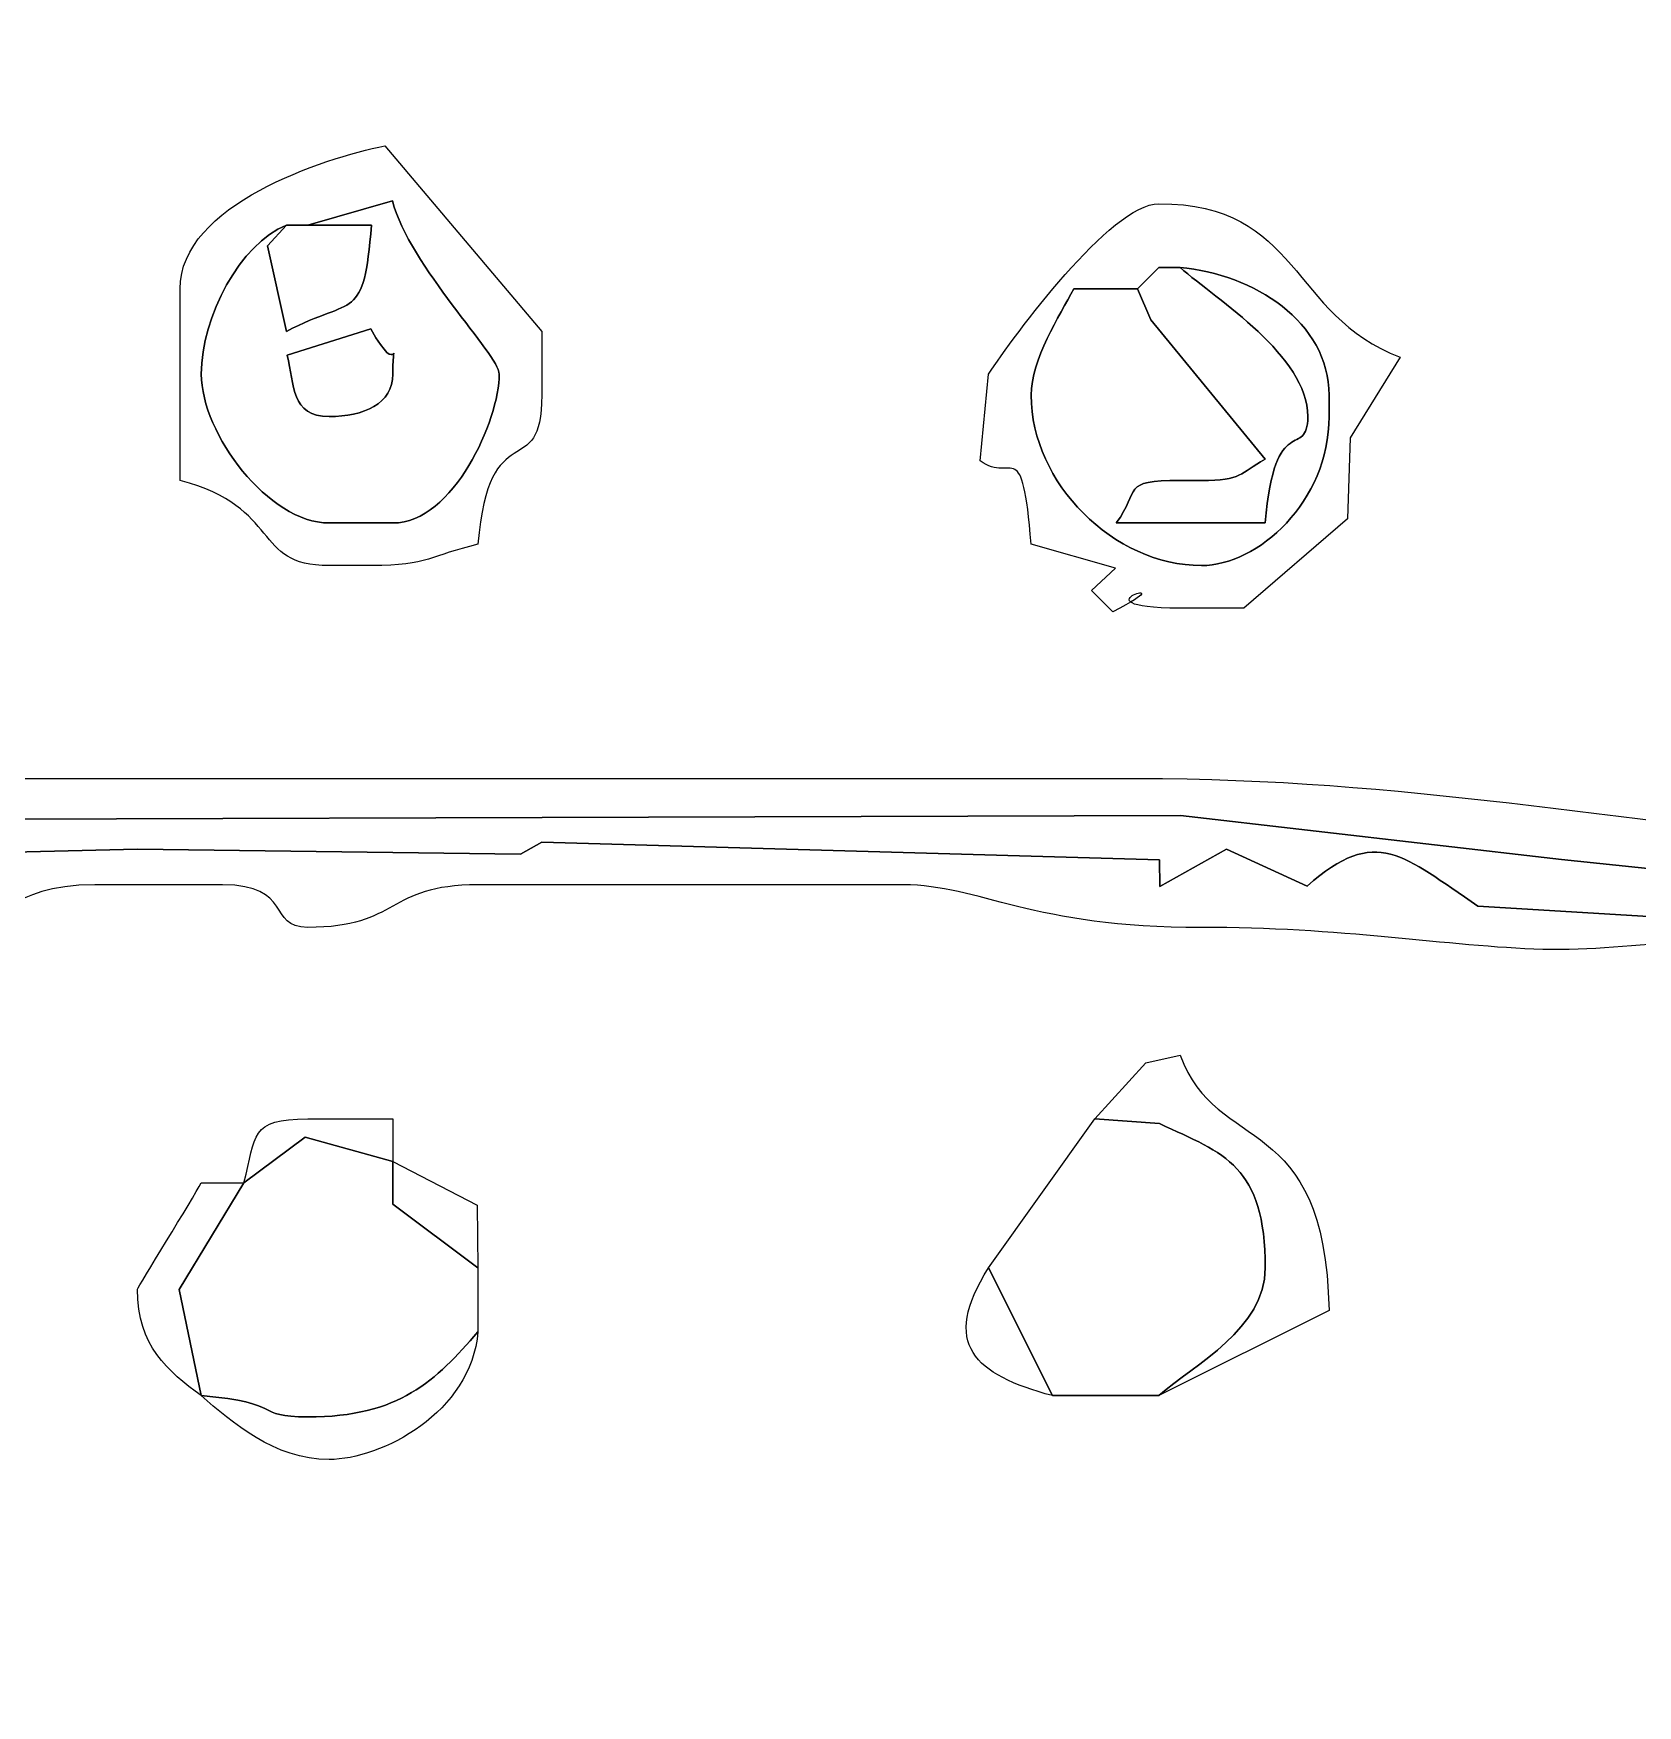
# Model space of a CAD drawing. Header units: centimetres. Extents: x -10 to 8.8, y -13.2 to 14.4.
# Drawn here: x -1.219 to -0.362, y 9.072 to 9.965 of the extents above; entities that cross this region are included whole.
import ezdxf

# ---------------------------------------------------------------- set-up
doc = ezdxf.new("R2010")
doc.units = ezdxf.units.CM
doc.header["$MEASUREMENT"] = 0
doc.layers.add('Camada 1', color=7, linetype='Continuous')

msp = doc.modelspace()

# ---------------------------------------------------------------- linework, layer by layer
at = {"layer": 'Camada 1', "color": 250}
for points, knots in [([(-0.01512, 9.41964), (0.07105, 9.41964), (0.09742, 9.41542), (0.13499, 9.36181), (0.13499, 9.36181), (0.13499, 9.36181), (0.03035, 9.12401), (0.03035, 9.12401), (0.03035, 9.12401), (0.03035, 9.12401), (0.00761, 9.0899), (0.00761, 9.0899), (0.00761, 9.0899), (0.00761, 9.0899), (0.00761, 9.05579), (0.00761, 9.05579), (0.00761, 9.05579), (0.00761, 9.02918), (-0.01125, 9.01031), (-0.03786, 9.01031), (-0.03786, 9.01031), (-0.03786, 9.01031), (-0.3328, 9.01477), (-0.3328, 9.01477), (-0.3328, 9.01477), (-0.3328, 9.01477), (-0.52666, 9.04442), (-0.52666, 9.04442), (-0.52666, 9.04442), (-0.52666, 9.04442), (-1.44744, 9.04442), (-1.44744, 9.04442), (-1.44744, 9.04442), (-1.44744, 9.04442), (-1.44742, 9.02126), (-1.44742, 9.02126), (-1.44742, 9.02126), (-1.44742, 9.02126), (-1.76573, 9.01031), (-1.76573, 9.01031), (-1.76573, 9.01031), (-1.73746, 8.97171), (-1.53564, 8.99894), (-1.3906, 8.99894), (-1.3906, 8.99894), (-1.37009, 9.01268), (-1.37062, 9.02168), (-1.34513, 9.02168), (-1.34513, 9.02168), (-1.34513, 9.02168), (-1.19735, 9.02168), (-1.19735, 9.02168), (-1.19735, 9.02168), (-1.1618, 9.02168), (-1.16515, 9.00127), (-1.14867, 8.9722), (-1.14867, 8.9722), (-1.14867, 8.9722), (-1.23146, 8.90798), (-1.23146, 8.90798), (-1.23146, 8.90798), (-1.28461, 8.90798), (-1.34089, 8.91255), (-1.3565, 8.87387), (-1.3565, 8.87387), (-1.3565, 8.87387), (-1.3906, 8.87387), (-1.3906, 8.87387), (-1.3906, 8.87387), (-1.45552, 8.87387), (-1.50223, 8.71573), (-1.56206, 8.67015), (-1.56206, 8.67015), (-1.59254, 8.64693), (-1.63655, 8.61984), (-1.67154, 8.59773), (-1.67154, 8.59773), (-1.71628, 8.56945), (-1.7275, 8.5274), (-1.75408, 8.48726), (-1.75408, 8.48726), (-1.75408, 8.48726), (-1.743, 8.39631), (-1.743, 8.39631), (-1.743, 8.39631), (-1.743, 8.45606), (-1.75555, 8.45207), (-1.70889, 8.46454), (-1.70889, 8.46454), (-1.70889, 8.46454), (-1.71303, 8.51469), (-1.71303, 8.51469), (-1.71303, 8.51469), (-1.71303, 8.51469), (-1.59522, 8.61235), (-1.59522, 8.61235), (-1.59522, 8.61235), (-1.59522, 8.61235), (-1.56112, 8.61235), (-1.56112, 8.61235), (-1.56112, 8.61235), (-1.56112, 8.61235), (-1.50428, 8.6692), (-1.50428, 8.6692), (-1.50428, 8.6692), (-1.50428, 8.6692), (-1.48154, 8.68057), (-1.48154, 8.68057), (-1.48154, 8.68057), (-1.4399, 8.74278), (-1.46309, 8.71771), (-1.43501, 8.78185), (-1.43501, 8.78185), (-1.41622, 8.82478), (-1.39476, 8.81165), (-1.36787, 8.8625), (-1.36787, 8.8625), (-1.3091, 8.8488), (-1.26323, 8.87902), (-1.20597, 8.89386), (-1.20597, 8.89386), (-1.14414, 8.90987), (-1.12843, 8.95759), (-1.0844, 8.98562), (-1.0844, 8.98562), (-1.0844, 8.98562), (-1.0041, 8.96483), (-1.0041, 8.96483), (-1.0041, 8.96483), (-0.9818, 9.01526), (-1.01547, 8.96363), (-1.01547, 8.99894), (-1.01547, 8.99894), (-1.01547, 9.05445), (-0.89796, 9.03306), (-0.84482, 9.03316), (-0.84482, 9.03316), (-0.75714, 9.03332), (-0.74605, 9.02617), (-0.69036, 9.02623), (-0.69036, 9.02623), (-0.60036, 9.02632), (-0.51697, 8.99894), (-0.36689, 8.99918), (-0.36689, 8.99918), (-0.36689, 8.99918), (-0.35145, 8.95785), (-0.35145, 8.95785), (-0.35145, 8.95785), (-0.35145, 8.95785), (-0.31068, 8.99274), (-0.31068, 8.99274), (-0.31068, 8.99274), (-0.31068, 8.99274), (-0.1629, 8.99894), (-0.1629, 8.99894), (-0.1629, 8.99894), (-0.14604, 8.97592), (-0.1368, 8.96483), (-0.09469, 8.96483), (-0.09469, 8.96483), (-0.09469, 8.96483), (-0.07196, 8.96483), (-0.07196, 8.96483), (-0.07196, 8.96483), (-0.04051, 8.96483), (-0.04462, 8.9736), (-0.03703, 9.00028), (-0.03703, 9.00028), (-0.03703, 9.00028), (0.04342, 8.95289), (0.04342, 8.95289), (0.04342, 8.95289), (0.04342, 8.95289), (0.03035, 8.93072), (0.03035, 8.93072), (0.03035, 8.93072), (0.03035, 8.93072), (0.03035, 8.91935), (0.03035, 8.91935), (0.03035, 8.91935), (0.03035, 8.91935), (0.06445, 8.91935), (0.06445, 8.91935), (0.06445, 8.91935), (0.05638, 8.84553), (-0.03401, 8.85319), (-0.03786, 8.68057), (-0.03786, 8.68057), (-0.03786, 8.68057), (-0.03786, 8.64646), (-0.03786, 8.64646), (-0.03786, 8.64646), (-0.03786, 8.64646), (-0.02649, 8.61235), (-0.02649, 8.61235), (-0.02649, 8.61235), (-0.02649, 8.61235), (0.00369, 8.61413), (0.00369, 8.61413), (0.00369, 8.61413), (0.00369, 8.61413), (0.04163, 8.6918), (0.04163, 8.6918), (0.04163, 8.6918), (0.04163, 8.6918), (-0.00375, 8.71468), (-0.00375, 8.71468), (-0.00375, 8.71468), (-0.00375, 8.71468), (-0.00375, 8.74879), (-0.00375, 8.74879), (-0.00375, 8.74879), (-0.00375, 8.80461), (0.04301, 8.77153), (0.09882, 8.77158), (0.09882, 8.77158), (0.09882, 8.77158), (0.09856, 8.72605), (0.09856, 8.72605), (0.09856, 8.72605), (0.09856, 8.72605), (0.09856, 8.71468), (0.09856, 8.71468), (0.09856, 8.71468), (0.09856, 8.71468), (0.10992, 8.6692), (0.10992, 8.6692), (0.10992, 8.6692), (0.10992, 8.6692), (0.16339, 8.66761), (0.16339, 8.66761), (0.16339, 8.66761), (0.16339, 8.66761), (0.20086, 8.60098), (0.20086, 8.60098), (0.20086, 8.60098), (0.20086, 8.60098), (0.20086, 8.6692), (0.20086, 8.6692), (0.20086, 8.6692), (0.20086, 8.6692), (0.17813, 8.6692), (0.17813, 8.6692), (0.17813, 8.6692), (0.17813, 8.6692), (0.17813, 8.71468), (0.17813, 8.71468), (0.17813, 8.71468), (0.17813, 8.71468), (0.16676, 8.77153), (0.16676, 8.77153), (0.16676, 8.77153), (0.16676, 8.77153), (0.13347, 8.78502), (0.13347, 8.78502), (0.13347, 8.78502), (0.13347, 8.78502), (0.11114, 8.85614), (0.11114, 8.85614), (0.11114, 8.85614), (0.11114, 8.85614), (0.09856, 8.85113), (0.09856, 8.85113), (0.09856, 8.85113), (0.09856, 8.85113), (0.09856, 8.88524), (0.09856, 8.88524), (0.09856, 8.88524), (0.09856, 8.91669), (0.08979, 8.91258), (0.06445, 8.91935), (0.06445, 8.91935), (0.06445, 8.91935), (0.06536, 8.98764), (0.06536, 8.98764), (0.06536, 8.98764), (0.06536, 8.98764), (0.06445, 9.02168), (0.06445, 9.02168), (0.06445, 9.02168), (0.06445, 9.04848), (0.11875, 9.12599), (0.13266, 9.14675), (0.13266, 9.14675), (0.13266, 9.14675), (0.16676, 9.14675), (0.16676, 9.14675), (0.16676, 9.14675), (0.16676, 9.14675), (0.16676, 9.19224), (0.16676, 9.19224), (0.16676, 9.19224), (0.14143, 9.199), (0.13266, 9.19489), (0.13266, 9.22635), (0.13266, 9.22635), (0.13266, 9.22635), (0.13266, 9.23772), (0.13266, 9.23772), (0.13266, 9.23772), (0.13266, 9.26917), (0.14143, 9.26506), (0.16676, 9.27183), (0.16676, 9.27183), (0.16676, 9.27183), (0.16676, 9.37416), (0.16676, 9.37416), (0.16676, 9.37416), (0.16676, 9.4015), (0.18518, 9.40759), (0.20086, 9.43101), (0.20086, 9.43101), (0.20086, 9.43101), (0.20086, 9.49923), (0.20086, 9.49923), (0.20086, 9.49923), (0.20086, 9.49923), (0.24633, 9.52197), (0.24633, 9.52197), (0.24633, 9.52197), (0.24633, 9.52197), (0.2918, 9.55609), (0.2918, 9.55609), (0.2918, 9.55609), (0.2918, 9.55609), (0.33851, 9.61174), (0.33851, 9.61174), (0.33851, 9.61174), (0.33851, 9.61174), (0.29433, 9.66095), (0.29433, 9.66095), (0.29433, 9.66095), (0.29433, 9.66095), (0.32646, 9.81995), (0.32646, 9.81995), (0.32646, 9.81995), (0.30584, 9.86455), (0.24303, 9.88743), (0.28044, 9.96542), (0.28044, 9.96542), (0.28044, 9.96542), (0.2236, 9.94268), (0.2236, 9.94268), (0.2236, 9.94268), (0.2236, 9.94268), (0.21223, 9.93131), (0.21223, 9.93131), (0.21223, 9.93131), (0.21223, 9.93131), (0.2577, 9.84034), (0.2577, 9.84034), (0.2577, 9.84034), (0.28303, 9.83358), (0.2918, 9.83769), (0.2918, 9.80623), (0.2918, 9.80623), (0.2918, 9.77598), (0.25822, 9.69989), (0.24633, 9.68116), (0.24633, 9.68116), (0.24633, 9.68116), (0.21467, 9.64461), (0.21467, 9.64461), (0.21467, 9.64461), (0.21467, 9.64461), (0.21223, 9.57883), (0.21223, 9.57883), (0.21223, 9.57883), (0.21223, 9.57883), (0.17569, 9.54715), (0.17569, 9.54715), (0.17569, 9.54715), (0.17569, 9.54715), (0.17813, 9.5106), (0.17813, 9.5106), (0.17813, 9.5106), (0.17813, 9.5106), (0.17813, 9.45375), (0.17813, 9.45375), (0.17813, 9.45375), (0.17813, 9.45375), (0.13208, 9.43233), (0.13208, 9.43233), (0.13208, 9.43233), (0.13208, 9.43233), (0.01927, 9.44448), (0.01927, 9.44448), (0.01927, 9.44448), (0.01927, 9.44448), (-0.11909, 9.4945), (-0.11909, 9.4945), (-0.11909, 9.4945), (-0.11909, 9.4945), (-0.40241, 9.52422), (-0.40241, 9.52422), (-0.40241, 9.52422), (-0.40241, 9.52422), (-0.60601, 9.54763), (-0.60601, 9.54763), (-0.60601, 9.54763), (-0.60601, 9.54763), (-1.51565, 9.54472), (-1.51565, 9.54472), (-1.51565, 9.54472), (-1.51565, 9.54472), (-1.51565, 9.52197), (-1.51565, 9.52197), (-1.51565, 9.52197), (-1.51565, 9.52197), (-1.48154, 9.52197), (-1.48154, 9.52197), (-1.48154, 9.52197), (-1.48154, 9.52197), (-1.16323, 9.52961), (-1.16323, 9.52961), (-1.16323, 9.52961), (-1.16323, 9.52961), (-0.9587, 9.52694), (-0.9587, 9.52694), (-0.9587, 9.52694), (-0.9587, 9.52694), (-0.94726, 9.53335), (-0.94726, 9.53335), (-0.94726, 9.53335), (-0.94726, 9.53335), (-0.61731, 9.52395), (-0.61731, 9.52395), (-0.61731, 9.52395), (-0.61731, 9.52395), (-0.61712, 9.50974), (-0.61712, 9.50974), (-0.61712, 9.50974), (-0.61712, 9.50974), (-0.58146, 9.5297), (-0.58146, 9.5297), (-0.58146, 9.5297), (-0.58146, 9.5297), (-0.53836, 9.50998), (-0.53836, 9.50998), (-0.53836, 9.50998), (-0.50115, 9.54267), (-0.4872, 9.5261), (-0.44709, 9.49923), (-0.44709, 9.49923), (-0.44709, 9.49923), (-0.19732, 9.48403), (-0.19732, 9.48403), (-0.19732, 9.48403), (-0.19732, 9.48403), (-0.17654, 9.46285), (-0.17654, 9.46285), (-0.17654, 9.46285), (-0.17654, 9.46285), (-0.03869, 9.44826), (-0.03869, 9.44826), (-0.03869, 9.44826), (-0.03869, 9.44826), (-0.01512, 9.41964), (-0.01512, 9.41964)], [0, 0, 0, 0, 0.008696, 0.008696, 0.008696, 0.008696, 0.017391, 0.017391, 0.017391, 0.017391, 0.026087, 0.026087, 0.026087, 0.026087, 0.034783, 0.034783, 0.034783, 0.034783, 0.043478, 0.043478, 0.043478, 0.043478, 0.052174, 0.052174, 0.052174, 0.052174, 0.06087, 0.06087, 0.06087, 0.06087, 0.069565, 0.069565, 0.069565, 0.069565, 0.078261, 0.078261, 0.078261, 0.078261, 0.086957, 0.086957, 0.086957, 0.086957, 0.095652, 0.095652, 0.095652, 0.095652, 0.104348, 0.104348, 0.104348, 0.104348, 0.113043, 0.113043, 0.113043, 0.113043, 0.121739, 0.121739, 0.121739, 0.121739, 0.130435, 0.130435, 0.130435, 0.130435, 0.13913, 0.13913, 0.13913, 0.13913, 0.147826, 0.147826, 0.147826, 0.147826, 0.156522, 0.156522, 0.156522, 0.156522, 0.165217, 0.165217, 0.165217, 0.165217, 0.173913, 0.173913, 0.173913, 0.173913, 0.182609, 0.182609, 0.182609, 0.182609, 0.191304, 0.191304, 0.191304, 0.191304, 0.2, 0.2, 0.2, 0.2, 0.208696, 0.208696, 0.208696, 0.208696, 0.217391, 0.217391, 0.217391, 0.217391, 0.226087, 0.226087, 0.226087, 0.226087, 0.234783, 0.234783, 0.234783, 0.234783, 0.243478, 0.243478, 0.243478, 0.243478, 0.252174, 0.252174, 0.252174, 0.252174, 0.26087, 0.26087, 0.26087, 0.26087, 0.269565, 0.269565, 0.269565, 0.269565, 0.278261, 0.278261, 0.278261, 0.278261, 0.286957, 0.286957, 0.286957, 0.286957, 0.295652, 0.295652, 0.295652, 0.295652, 0.304348, 0.304348, 0.304348, 0.304348, 0.313043, 0.313043, 0.313043, 0.313043, 0.321739, 0.321739, 0.321739, 0.321739, 0.330435, 0.330435, 0.330435, 0.330435, 0.33913, 0.33913, 0.33913, 0.33913, 0.347826, 0.347826, 0.347826, 0.347826, 0.356522, 0.356522, 0.356522, 0.356522, 0.365217, 0.365217, 0.365217, 0.365217, 0.373913, 0.373913, 0.373913, 0.373913, 0.382609, 0.382609, 0.382609, 0.382609, 0.391304, 0.391304, 0.391304, 0.391304, 0.4, 0.4, 0.4, 0.4, 0.408696, 0.408696, 0.408696, 0.408696, 0.417391, 0.417391, 0.417391, 0.417391, 0.426087, 0.426087, 0.426087, 0.426087, 0.434783, 0.434783, 0.434783, 0.434783, 0.443478, 0.443478, 0.443478, 0.443478, 0.452174, 0.452174, 0.452174, 0.452174, 0.46087, 0.46087, 0.46087, 0.46087, 0.469565, 0.469565, 0.469565, 0.469565, 0.478261, 0.478261, 0.478261, 0.478261, 0.486957, 0.486957, 0.486957, 0.486957, 0.495652, 0.495652, 0.495652, 0.495652, 0.504348, 0.504348, 0.504348, 0.504348, 0.513043, 0.513043, 0.513043, 0.513043, 0.521739, 0.521739, 0.521739, 0.521739, 0.530435, 0.530435, 0.530435, 0.530435, 0.53913, 0.53913, 0.53913, 0.53913, 0.547826, 0.547826, 0.547826, 0.547826, 0.556522, 0.556522, 0.556522, 0.556522, 0.565217, 0.565217, 0.565217, 0.565217, 0.573913, 0.573913, 0.573913, 0.573913, 0.582609, 0.582609, 0.582609, 0.582609, 0.591304, 0.591304, 0.591304, 0.591304, 0.6, 0.6, 0.6, 0.6, 0.608696, 0.608696, 0.608696, 0.608696, 0.617391, 0.617391, 0.617391, 0.617391, 0.626087, 0.626087, 0.626087, 0.626087, 0.634783, 0.634783, 0.634783, 0.634783, 0.643478, 0.643478, 0.643478, 0.643478, 0.652174, 0.652174, 0.652174, 0.652174, 0.66087, 0.66087, 0.66087, 0.66087, 0.669565, 0.669565, 0.669565, 0.669565, 0.678261, 0.678261, 0.678261, 0.678261, 0.686957, 0.686957, 0.686957, 0.686957, 0.695652, 0.695652, 0.695652, 0.695652, 0.704348, 0.704348, 0.704348, 0.704348, 0.713043, 0.713043, 0.713043, 0.713043, 0.721739, 0.721739, 0.721739, 0.721739, 0.730435, 0.730435, 0.730435, 0.730435, 0.73913, 0.73913, 0.73913, 0.73913, 0.747826, 0.747826, 0.747826, 0.747826, 0.756522, 0.756522, 0.756522, 0.756522, 0.765217, 0.765217, 0.765217, 0.765217, 0.773913, 0.773913, 0.773913, 0.773913, 0.782609, 0.782609, 0.782609, 0.782609, 0.791304, 0.791304, 0.791304, 0.791304, 0.8, 0.8, 0.8, 0.8, 0.808696, 0.808696, 0.808696, 0.808696, 0.817391, 0.817391, 0.817391, 0.817391, 0.826087, 0.826087, 0.826087, 0.826087, 0.834783, 0.834783, 0.834783, 0.834783, 0.843478, 0.843478, 0.843478, 0.843478, 0.852174, 0.852174, 0.852174, 0.852174, 0.86087, 0.86087, 0.86087, 0.86087, 0.869565, 0.869565, 0.869565, 0.869565, 0.878261, 0.878261, 0.878261, 0.878261, 0.886957, 0.886957, 0.886957, 0.886957, 0.895652, 0.895652, 0.895652, 0.895652, 0.904348, 0.904348, 0.904348, 0.904348, 0.913043, 0.913043, 0.913043, 0.913043, 0.921739, 0.921739, 0.921739, 0.921739, 0.930435, 0.930435, 0.930435, 0.930435, 0.93913, 0.93913, 0.93913, 0.93913, 0.947826, 0.947826, 0.947826, 0.947826, 0.956522, 0.956522, 0.956522, 0.956522, 0.965217, 0.965217, 0.965217, 0.965217, 0.973913, 0.973913, 0.973913, 0.973913, 0.982609, 0.982609, 0.982609, 0.982609, 0.991304, 0.991304, 0.991304, 0.991304, 1, 1, 1, 1]), ([(-1.07231, 9.86308), (-1.07231, 9.86308), (-1.08368, 9.86308), (-1.08368, 9.86308), (-1.08368, 9.86308), (-1.08368, 9.86308), (-1.09378, 9.85196), (-1.09378, 9.85196), (-1.09378, 9.85196), (-1.09378, 9.85196), (-1.08368, 9.80623), (-1.08368, 9.80623), (-1.08368, 9.80623), (-1.04729, 9.82549), (-1.04259, 9.81033), (-1.03821, 9.86308), (-1.03821, 9.86308), (-1.03821, 9.86308), (-1.07231, 9.86308), (-1.07231, 9.86308)], [0, 0, 0, 0, 0.2, 0.2, 0.2, 0.2, 0.4, 0.4, 0.4, 0.4, 0.6, 0.6, 0.6, 0.6, 0.8, 0.8, 0.8, 0.8, 1, 1, 1, 1]), ([(-0.62897, 9.82897), (-0.62897, 9.82897), (-0.62186, 9.81244), (-0.62186, 9.81244), (-0.62186, 9.81244), (-0.62186, 9.81244), (-0.56077, 9.73801), (-0.56077, 9.73801), (-0.56077, 9.73801), (-0.57463, 9.73022), (-0.57292, 9.72664), (-0.59487, 9.72664), (-0.59487, 9.72664), (-0.59487, 9.72664), (-0.60624, 9.72664), (-0.60624, 9.72664), (-0.60624, 9.72664), (-0.63825, 9.72664), (-0.62728, 9.72172), (-0.64034, 9.7039), (-0.64034, 9.7039), (-0.64034, 9.7039), (-0.56077, 9.7039), (-0.56077, 9.7039), (-0.56077, 9.7039), (-0.55567, 9.76511), (-0.53803, 9.73721), (-0.53803, 9.76075), (-0.53803, 9.76075), (-0.53803, 9.7932), (-0.58613, 9.82286), (-0.60624, 9.84034), (-0.60624, 9.84034), (-0.60624, 9.84034), (-0.6176, 9.84034), (-0.6176, 9.84034), (-0.6176, 9.84034), (-0.6176, 9.84034), (-0.62897, 9.82897), (-0.62897, 9.82897)], [0, 0, 0, 0, 0.1, 0.1, 0.1, 0.1, 0.2, 0.2, 0.2, 0.2, 0.3, 0.3, 0.3, 0.3, 0.4, 0.4, 0.4, 0.4, 0.5, 0.5, 0.5, 0.5, 0.6, 0.6, 0.6, 0.6, 0.7, 0.7, 0.7, 0.7, 0.8, 0.8, 0.8, 0.8, 0.9, 0.9, 0.9, 0.9, 1, 1, 1, 1])]:
    msp.add_open_spline(points, degree=3, knots=knots, dxfattribs=at)
at = {"layer": 'Camada 1', "color": 254}
for points, knots in [([(-0.98137, 9.69253), (-0.97546, 9.76351), (-0.94726, 9.72411), (-0.94726, 9.77212), (-0.94726, 9.77212), (-0.94726, 9.77212), (-0.94726, 9.80623), (-0.94726, 9.80623), (-0.94726, 9.80623), (-0.94726, 9.80623), (-1.0312, 9.90544), (-1.0312, 9.90544), (-1.0312, 9.90544), (-1.06393, 9.89866), (-1.14051, 9.874), (-1.14051, 9.82897), (-1.14051, 9.82897), (-1.14051, 9.82897), (-1.14051, 9.72664), (-1.14051, 9.72664), (-1.14051, 9.72664), (-1.08548, 9.71194), (-1.10251, 9.68116), (-1.06094, 9.68116), (-1.06094, 9.68116), (-1.06094, 9.68116), (-1.03821, 9.68116), (-1.03821, 9.68116), (-1.03821, 9.68116), (-1.0075, 9.68116), (-1.00686, 9.68659), (-0.98137, 9.69253)], [0, 0, 0, 0, 0.125, 0.125, 0.125, 0.125, 0.25, 0.25, 0.25, 0.25, 0.375, 0.375, 0.375, 0.375, 0.5, 0.5, 0.5, 0.5, 0.625, 0.625, 0.625, 0.625, 0.75, 0.75, 0.75, 0.75, 0.875, 0.875, 0.875, 0.875, 1, 1, 1, 1]), ([(-1.08368, 9.86308), (-1.08368, 9.86308), (-1.07231, 9.86308), (-1.07231, 9.86308), (-1.07231, 9.86308), (-1.07231, 9.86308), (-1.02704, 9.87601), (-1.02704, 9.87601), (-1.02704, 9.87601), (-1.01792, 9.84104), (-0.97, 9.79375), (-0.97, 9.78349), (-0.97, 9.78349), (-0.97, 9.75904), (-0.99433, 9.7039), (-1.02684, 9.7039), (-1.02684, 9.7039), (-1.02684, 9.7039), (-1.06094, 9.7039), (-1.06094, 9.7039), (-1.06094, 9.7039), (-1.09306, 9.7039), (-1.12915, 9.75132), (-1.12915, 9.78349), (-1.12915, 9.78349), (-1.12915, 9.81427), (-1.10831, 9.85314), (-1.08368, 9.86308)], [0, 0, 0, 0, 0.142857, 0.142857, 0.142857, 0.142857, 0.285714, 0.285714, 0.285714, 0.285714, 0.428571, 0.428571, 0.428571, 0.428571, 0.571429, 0.571429, 0.571429, 0.571429, 0.714286, 0.714286, 0.714286, 0.714286, 0.857143, 0.857143, 0.857143, 0.857143, 1, 1, 1, 1]), ([(-0.64223, 9.65652), (-0.59846, 9.67815), (-0.66817, 9.65842), (-0.60624, 9.65842), (-0.60624, 9.65842), (-0.60624, 9.65842), (-0.57213, 9.65842), (-0.57213, 9.65842), (-0.57213, 9.65842), (-0.57213, 9.65842), (-0.51678, 9.70619), (-0.51678, 9.70619), (-0.51678, 9.70619), (-0.51678, 9.70619), (-0.5153, 9.74938), (-0.5153, 9.74938), (-0.5153, 9.74938), (-0.5153, 9.74938), (-0.48863, 9.7924), (-0.48863, 9.7924), (-0.48863, 9.7924), (-0.54794, 9.81491), (-0.54192, 9.87445), (-0.6176, 9.87445), (-0.6176, 9.87445), (-0.64337, 9.87445), (-0.69496, 9.80379), (-0.70854, 9.78349), (-0.70854, 9.78349), (-0.70854, 9.78349), (-0.71304, 9.73711), (-0.71304, 9.73711), (-0.71304, 9.73711), (-0.6951, 9.72433), (-0.69079, 9.75235), (-0.68581, 9.69253), (-0.68581, 9.69253), (-0.68581, 9.69253), (-0.64078, 9.67977), (-0.64078, 9.67977), (-0.64078, 9.67977), (-0.64078, 9.67977), (-0.6536, 9.66789), (-0.6536, 9.66789), (-0.6536, 9.66789), (-0.6536, 9.66789), (-0.64223, 9.65652), (-0.64223, 9.65652)], [0, 0, 0, 0, 0.083333, 0.083333, 0.083333, 0.083333, 0.166667, 0.166667, 0.166667, 0.166667, 0.25, 0.25, 0.25, 0.25, 0.333333, 0.333333, 0.333333, 0.333333, 0.416667, 0.416667, 0.416667, 0.416667, 0.5, 0.5, 0.5, 0.5, 0.583333, 0.583333, 0.583333, 0.583333, 0.666667, 0.666667, 0.666667, 0.666667, 0.75, 0.75, 0.75, 0.75, 0.833333, 0.833333, 0.833333, 0.833333, 0.916667, 0.916667, 0.916667, 0.916667, 1, 1, 1, 1]), ([(-0.62897, 9.82897), (-0.62897, 9.82897), (-0.6176, 9.84034), (-0.6176, 9.84034), (-0.6176, 9.84034), (-0.6176, 9.84034), (-0.60624, 9.84034), (-0.60624, 9.84034), (-0.60624, 9.84034), (-0.56697, 9.83708), (-0.52666, 9.8113), (-0.52666, 9.77212), (-0.52666, 9.77212), (-0.52666, 9.77212), (-0.52666, 9.76075), (-0.52666, 9.76075), (-0.52666, 9.76075), (-0.52666, 9.71519), (-0.56465, 9.68116), (-0.59487, 9.68116), (-0.59487, 9.68116), (-0.64169, 9.68116), (-0.68581, 9.72529), (-0.68581, 9.77212), (-0.68581, 9.77212), (-0.68581, 9.79138), (-0.67067, 9.81461), (-0.66307, 9.82897), (-0.66307, 9.82897), (-0.66307, 9.82897), (-0.62897, 9.82897), (-0.62897, 9.82897)], [0, 0, 0, 0, 0.125, 0.125, 0.125, 0.125, 0.25, 0.25, 0.25, 0.25, 0.375, 0.375, 0.375, 0.375, 0.5, 0.5, 0.5, 0.5, 0.625, 0.625, 0.625, 0.625, 0.75, 0.75, 0.75, 0.75, 0.875, 0.875, 0.875, 0.875, 1, 1, 1, 1]), ([(-1.08323, 9.79347), (-1.07959, 9.7778), (-1.08118, 9.76075), (-1.06094, 9.76075), (-1.06094, 9.76075), (-1.04234, 9.76075), (-1.02684, 9.76756), (-1.02684, 9.78349), (-1.02684, 9.78349), (-1.02684, 9.80913), (-1.02247, 9.77822), (-1.03865, 9.80762), (-1.03865, 9.80762), (-1.03865, 9.80762), (-1.08323, 9.79347), (-1.08323, 9.79347)], [0, 0, 0, 0, 0.25, 0.25, 0.25, 0.25, 0.5, 0.5, 0.5, 0.5, 0.75, 0.75, 0.75, 0.75, 1, 1, 1, 1]), ([(-0.65171, 9.38553), (-0.65171, 9.38553), (-0.61719, 9.38307), (-0.61719, 9.38307), (-0.61719, 9.38307), (-0.58234, 9.36687), (-0.56077, 9.36071), (-0.56077, 9.30594), (-0.56077, 9.30594), (-0.56077, 9.27347), (-0.59793, 9.25482), (-0.6176, 9.23772), (-0.6176, 9.23772), (-0.6176, 9.23772), (-0.67444, 9.23772), (-0.67444, 9.23772), (-0.67444, 9.23772), (-0.67444, 9.23772), (-0.70854, 9.30594), (-0.70854, 9.30594), (-0.70854, 9.30594), (-0.73436, 9.26524), (-0.71614, 9.24885), (-0.67444, 9.23772), (-0.67444, 9.23772), (-0.67444, 9.23772), (-0.6176, 9.23772), (-0.6176, 9.23772), (-0.6176, 9.23772), (-0.6176, 9.23772), (-0.52666, 9.2832), (-0.52666, 9.2832), (-0.52666, 9.2832), (-0.52908, 9.3916), (-0.58667, 9.36559), (-0.60624, 9.41964), (-0.60624, 9.41964), (-0.60624, 9.41964), (-0.62458, 9.41554), (-0.62458, 9.41554), (-0.62458, 9.41554), (-0.62458, 9.41554), (-0.65171, 9.38553), (-0.65171, 9.38553)], [0, 0, 0, 0, 0.090909, 0.090909, 0.090909, 0.090909, 0.181818, 0.181818, 0.181818, 0.181818, 0.272727, 0.272727, 0.272727, 0.272727, 0.363636, 0.363636, 0.363636, 0.363636, 0.454545, 0.454545, 0.454545, 0.454545, 0.545455, 0.545455, 0.545455, 0.545455, 0.636364, 0.636364, 0.636364, 0.636364, 0.727273, 0.727273, 0.727273, 0.727273, 0.818182, 0.818182, 0.818182, 0.818182, 0.909091, 0.909091, 0.909091, 0.909091, 1, 1, 1, 1]), ([(-1.10641, 9.35142), (-1.10641, 9.35142), (-1.12915, 9.35142), (-1.12915, 9.35142), (-1.12915, 9.35142), (-1.1334, 9.34339), (-1.16325, 9.29559), (-1.16325, 9.29457), (-1.16325, 9.29457), (-1.16325, 9.26409), (-1.14706, 9.25085), (-1.12915, 9.23772), (-1.12915, 9.23772), (-1.11284, 9.22354), (-1.09026, 9.20361), (-1.06094, 9.20361), (-1.06094, 9.20361), (-1.03279, 9.20361), (-0.98496, 9.2287), (-0.98137, 9.27183), (-0.98137, 9.27183), (-1.00398, 9.24581), (-1.02301, 9.22635), (-1.07231, 9.22635), (-1.07231, 9.22635), (-1.10177, 9.22635), (-1.08399, 9.23396), (-1.12915, 9.23772), (-1.12915, 9.23772), (-1.12915, 9.23772), (-1.14092, 9.29447), (-1.14092, 9.29447), (-1.14092, 9.29447), (-1.14092, 9.29447), (-1.10641, 9.35142), (-1.10641, 9.35142), (-1.10641, 9.35142), (-1.10641, 9.35142), (-1.07368, 9.37581), (-1.07368, 9.37581), (-1.07368, 9.37581), (-1.07368, 9.37581), (-1.02684, 9.36279), (-1.02684, 9.36279), (-1.02684, 9.36279), (-1.02684, 9.36279), (-1.02684, 9.34005), (-1.02684, 9.34005), (-1.02684, 9.34005), (-1.02684, 9.34005), (-0.98137, 9.30594), (-0.98137, 9.30594), (-0.98137, 9.30594), (-0.98137, 9.30594), (-0.9817, 9.33943), (-0.9817, 9.33943), (-0.9817, 9.33943), (-0.9817, 9.33943), (-1.02684, 9.36279), (-1.02684, 9.36279), (-1.02684, 9.36279), (-1.02684, 9.36279), (-1.02684, 9.38553), (-1.02684, 9.38553), (-1.02684, 9.38553), (-1.02684, 9.38553), (-1.07231, 9.38553), (-1.07231, 9.38553), (-1.07231, 9.38553), (-1.10376, 9.38553), (-1.09965, 9.37676), (-1.10641, 9.35142)], [0, 0, 0, 0, 0.055556, 0.055556, 0.055556, 0.055556, 0.111111, 0.111111, 0.111111, 0.111111, 0.166667, 0.166667, 0.166667, 0.166667, 0.222222, 0.222222, 0.222222, 0.222222, 0.277778, 0.277778, 0.277778, 0.277778, 0.333333, 0.333333, 0.333333, 0.333333, 0.388889, 0.388889, 0.388889, 0.388889, 0.444444, 0.444444, 0.444444, 0.444444, 0.5, 0.5, 0.5, 0.5, 0.555556, 0.555556, 0.555556, 0.555556, 0.611111, 0.611111, 0.611111, 0.611111, 0.666667, 0.666667, 0.666667, 0.666667, 0.722222, 0.722222, 0.722222, 0.722222, 0.777778, 0.777778, 0.777778, 0.777778, 0.833333, 0.833333, 0.833333, 0.833333, 0.888889, 0.888889, 0.888889, 0.888889, 0.944444, 0.944444, 0.944444, 0.944444, 1, 1, 1, 1])]:
    msp.add_open_spline(points, degree=3, knots=knots, dxfattribs=at)
at = {"layer": 'Camada 1', "color": 251}
for points, knots in [([(-1.08368, 9.86308), (-1.10831, 9.85314), (-1.12915, 9.81427), (-1.12915, 9.78349), (-1.12915, 9.78349), (-1.12915, 9.75132), (-1.09306, 9.7039), (-1.06094, 9.7039), (-1.06094, 9.7039), (-1.06094, 9.7039), (-1.02684, 9.7039), (-1.02684, 9.7039), (-1.02684, 9.7039), (-0.99433, 9.7039), (-0.97, 9.75904), (-0.97, 9.78349), (-0.97, 9.78349), (-0.97, 9.79375), (-1.01792, 9.84104), (-1.02704, 9.87601), (-1.02704, 9.87601), (-1.02704, 9.87601), (-1.07231, 9.86308), (-1.07231, 9.86308), (-1.07231, 9.86308), (-1.07231, 9.86308), (-1.03821, 9.86308), (-1.03821, 9.86308), (-1.03821, 9.86308), (-1.04259, 9.81033), (-1.04729, 9.82549), (-1.08368, 9.80623), (-1.08368, 9.80623), (-1.08368, 9.80623), (-1.09378, 9.85196), (-1.09378, 9.85196), (-1.09378, 9.85196), (-1.09378, 9.85196), (-1.08368, 9.86308), (-1.08368, 9.86308)], [0, 0, 0, 0, 0.1, 0.1, 0.1, 0.1, 0.2, 0.2, 0.2, 0.2, 0.3, 0.3, 0.3, 0.3, 0.4, 0.4, 0.4, 0.4, 0.5, 0.5, 0.5, 0.5, 0.6, 0.6, 0.6, 0.6, 0.7, 0.7, 0.7, 0.7, 0.8, 0.8, 0.8, 0.8, 0.9, 0.9, 0.9, 0.9, 1, 1, 1, 1]), ([(-0.62897, 9.82897), (-0.62897, 9.82897), (-0.6176, 9.84034), (-0.6176, 9.84034), (-0.6176, 9.84034), (-0.6176, 9.84034), (-0.62897, 9.82897), (-0.62897, 9.82897), (-0.62897, 9.82897), (-0.62897, 9.82897), (-0.66307, 9.82897), (-0.66307, 9.82897), (-0.66307, 9.82897), (-0.67067, 9.81461), (-0.68581, 9.79138), (-0.68581, 9.77212), (-0.68581, 9.77212), (-0.68581, 9.72529), (-0.64169, 9.68116), (-0.59487, 9.68116), (-0.59487, 9.68116), (-0.56465, 9.68116), (-0.52666, 9.71519), (-0.52666, 9.76075), (-0.52666, 9.76075), (-0.52666, 9.76075), (-0.52666, 9.77212), (-0.52666, 9.77212), (-0.52666, 9.77212), (-0.52666, 9.8113), (-0.56697, 9.83708), (-0.60624, 9.84034), (-0.60624, 9.84034), (-0.58613, 9.82286), (-0.53803, 9.7932), (-0.53803, 9.76075), (-0.53803, 9.76075), (-0.53803, 9.73721), (-0.55567, 9.76511), (-0.56077, 9.7039), (-0.56077, 9.7039), (-0.56077, 9.7039), (-0.64034, 9.7039), (-0.64034, 9.7039), (-0.64034, 9.7039), (-0.62728, 9.72172), (-0.63825, 9.72664), (-0.60624, 9.72664), (-0.60624, 9.72664), (-0.60624, 9.72664), (-0.59487, 9.72664), (-0.59487, 9.72664), (-0.59487, 9.72664), (-0.57292, 9.72664), (-0.57463, 9.73022), (-0.56077, 9.73801), (-0.56077, 9.73801), (-0.56077, 9.73801), (-0.62186, 9.81244), (-0.62186, 9.81244), (-0.62186, 9.81244), (-0.62186, 9.81244), (-0.62897, 9.82897), (-0.62897, 9.82897)], [0, 0, 0, 0, 0.0625, 0.0625, 0.0625, 0.0625, 0.125, 0.125, 0.125, 0.125, 0.1875, 0.1875, 0.1875, 0.1875, 0.25, 0.25, 0.25, 0.25, 0.3125, 0.3125, 0.3125, 0.3125, 0.375, 0.375, 0.375, 0.375, 0.4375, 0.4375, 0.4375, 0.4375, 0.5, 0.5, 0.5, 0.5, 0.5625, 0.5625, 0.5625, 0.5625, 0.625, 0.625, 0.625, 0.625, 0.6875, 0.6875, 0.6875, 0.6875, 0.75, 0.75, 0.75, 0.75, 0.8125, 0.8125, 0.8125, 0.8125, 0.875, 0.875, 0.875, 0.875, 0.9375, 0.9375, 0.9375, 0.9375, 1, 1, 1, 1]), ([(-1.06094, 9.76075), (-1.08118, 9.76075), (-1.07959, 9.7778), (-1.08323, 9.79347), (-1.08323, 9.79347), (-1.08323, 9.79347), (-1.03865, 9.80762), (-1.03865, 9.80762), (-1.03865, 9.80762), (-1.02247, 9.77822), (-1.02684, 9.80913), (-1.02684, 9.78349), (-1.02684, 9.78349), (-1.02684, 9.76756), (-1.04234, 9.76075), (-1.06094, 9.76075)], [0, 0, 0, 0, 0.25, 0.25, 0.25, 0.25, 0.5, 0.5, 0.5, 0.5, 0.75, 0.75, 0.75, 0.75, 1, 1, 1, 1]), ([(-2.1295, 9.48786), (-2.1295, 9.48786), (-2.01582, 9.47649), (-2.01582, 9.47649), (-2.01582, 9.47649), (-1.96562, 9.50306), (-1.87672, 9.5106), (-1.83394, 9.5106), (-1.83394, 9.5106), (-1.83394, 9.5106), (-1.82264, 9.5148), (-1.82264, 9.5148), (-1.82264, 9.5148), (-1.82264, 9.5148), (-1.65206, 9.5106), (-1.65206, 9.5106), (-1.65206, 9.5106), (-1.65206, 9.5106), (-1.65264, 9.54167), (-1.65264, 9.54167), (-1.65264, 9.54167), (-1.65264, 9.54167), (-1.59522, 9.53335), (-1.59522, 9.53335), (-1.59522, 9.53335), (-1.59522, 9.53335), (-1.59522, 9.49923), (-1.59522, 9.49923), (-1.59522, 9.49923), (-1.59522, 9.49923), (-1.79984, 9.49923), (-1.79984, 9.49923), (-1.79984, 9.49923), (-1.85633, 9.49923), (-1.92911, 9.48666), (-1.93625, 9.46512), (-1.93625, 9.46512), (-2.06576, 9.46512), (-2.12812, 9.44603), (-2.1977, 9.38553), (-2.1977, 9.38553), (-2.17852, 9.37436), (-2.08667, 9.42), (-2.04241, 9.43487), (-2.04241, 9.43487), (-1.96782, 9.45991), (-1.92954, 9.42768), (-1.85654, 9.47299), (-1.85654, 9.47299), (-1.85654, 9.47299), (-1.43607, 9.48786), (-1.43607, 9.48786), (-1.43607, 9.48786), (-1.41556, 9.50161), (-1.41609, 9.5106), (-1.3906, 9.5106), (-1.3906, 9.5106), (-1.3906, 9.5106), (-1.34513, 9.5106), (-1.34513, 9.5106), (-1.34513, 9.5106), (-1.29597, 9.5106), (-1.29932, 9.48786), (-1.26556, 9.48786), (-1.26556, 9.48786), (-1.2318, 9.48786), (-1.23515, 9.5106), (-1.18598, 9.5106), (-1.18598, 9.5106), (-1.18598, 9.5106), (-1.11778, 9.5106), (-1.11778, 9.5106), (-1.11778, 9.5106), (-1.08006, 9.5106), (-1.09405, 9.48786), (-1.07231, 9.48786), (-1.07231, 9.48786), (-1.02265, 9.48786), (-1.03103, 9.5106), (-0.98137, 9.5106), (-0.98137, 9.5106), (-0.98137, 9.5106), (-0.75402, 9.5106), (-0.75402, 9.5106), (-0.75402, 9.5106), (-0.71356, 9.5106), (-0.68513, 9.48748), (-0.59488, 9.48785), (-0.59488, 9.48785), (-0.52177, 9.48815), (-0.46273, 9.47762), (-0.41252, 9.47609), (-0.41252, 9.47609), (-0.36187, 9.47455), (-0.3134, 9.49003), (-0.25007, 9.46889), (-0.25007, 9.46889), (-0.18545, 9.44731), (-0.16661, 9.44238), (-0.08272, 9.44325), (-0.08272, 9.44325), (-0.08272, 9.44325), (-0.03726, 9.4073), (-0.03726, 9.4073), (-0.03726, 9.4073), (-0.03726, 9.4073), (-0.01512, 9.41964), (-0.01512, 9.41964), (-0.01512, 9.41964), (-0.01512, 9.41964), (-0.03869, 9.44826), (-0.03869, 9.44826), (-0.03869, 9.44826), (-0.03869, 9.44826), (-0.17654, 9.46285), (-0.17654, 9.46285), (-0.17654, 9.46285), (-0.17654, 9.46285), (-0.19732, 9.48403), (-0.19732, 9.48403), (-0.19732, 9.48403), (-0.19732, 9.48403), (-0.44709, 9.49923), (-0.44709, 9.49923), (-0.44709, 9.49923), (-0.4872, 9.5261), (-0.50115, 9.54267), (-0.53836, 9.50998), (-0.53836, 9.50998), (-0.53836, 9.50998), (-0.58146, 9.5297), (-0.58146, 9.5297), (-0.58146, 9.5297), (-0.58146, 9.5297), (-0.61712, 9.50974), (-0.61712, 9.50974), (-0.61712, 9.50974), (-0.61712, 9.50974), (-0.61731, 9.52395), (-0.61731, 9.52395), (-0.61731, 9.52395), (-0.61731, 9.52395), (-0.94726, 9.53335), (-0.94726, 9.53335), (-0.94726, 9.53335), (-0.94726, 9.53335), (-0.9587, 9.52694), (-0.9587, 9.52694), (-0.9587, 9.52694), (-0.9587, 9.52694), (-1.16323, 9.52961), (-1.16323, 9.52961), (-1.16323, 9.52961), (-1.16323, 9.52961), (-1.48154, 9.52197), (-1.48154, 9.52197), (-1.48154, 9.52197), (-1.48154, 9.52197), (-1.51565, 9.52197), (-1.51565, 9.52197), (-1.51565, 9.52197), (-1.51565, 9.52197), (-1.51565, 9.54472), (-1.51565, 9.54472), (-1.51565, 9.54472), (-1.51565, 9.54472), (-0.60601, 9.54763), (-0.60601, 9.54763), (-0.60601, 9.54763), (-0.60601, 9.54763), (-0.40241, 9.52422), (-0.40241, 9.52422), (-0.40241, 9.52422), (-0.40241, 9.52422), (-0.11909, 9.4945), (-0.11909, 9.4945), (-0.11909, 9.4945), (-0.11909, 9.4945), (0.01927, 9.44448), (0.01927, 9.44448), (0.01927, 9.44448), (0.01927, 9.44448), (0.13208, 9.43233), (0.13208, 9.43233), (0.13208, 9.43233), (0.13208, 9.43233), (0.17813, 9.45375), (0.17813, 9.45375), (0.17813, 9.45375), (0.17813, 9.45375), (0.17813, 9.5106), (0.17813, 9.5106), (0.17813, 9.5106), (0.15388, 9.4827), (0.15862, 9.45375), (0.12129, 9.45375), (0.12129, 9.45375), (0.12129, 9.45375), (0.10992, 9.45375), (0.10992, 9.45375), (0.10992, 9.45375), (0.03577, 9.45375), (-0.12199, 9.5236), (-0.24247, 9.53335), (-0.24247, 9.53335), (-0.37173, 9.5438), (-0.48542, 9.56746), (-0.62897, 9.56746), (-0.62897, 9.56746), (-0.62897, 9.56746), (-1.29966, 9.56746), (-1.29966, 9.56746), (-1.29966, 9.56746), (-1.29966, 9.56746), (-1.30078, 9.57927), (-1.30078, 9.57927), (-1.30078, 9.57927), (-1.30078, 9.57927), (-2.1295, 9.48786), (-2.1295, 9.48786)], [0, 0, 0, 0, 0.018182, 0.018182, 0.018182, 0.018182, 0.036364, 0.036364, 0.036364, 0.036364, 0.054545, 0.054545, 0.054545, 0.054545, 0.072727, 0.072727, 0.072727, 0.072727, 0.090909, 0.090909, 0.090909, 0.090909, 0.109091, 0.109091, 0.109091, 0.109091, 0.127273, 0.127273, 0.127273, 0.127273, 0.145455, 0.145455, 0.145455, 0.145455, 0.163636, 0.163636, 0.163636, 0.163636, 0.181818, 0.181818, 0.181818, 0.181818, 0.2, 0.2, 0.2, 0.2, 0.218182, 0.218182, 0.218182, 0.218182, 0.236364, 0.236364, 0.236364, 0.236364, 0.254545, 0.254545, 0.254545, 0.254545, 0.272727, 0.272727, 0.272727, 0.272727, 0.290909, 0.290909, 0.290909, 0.290909, 0.309091, 0.309091, 0.309091, 0.309091, 0.327273, 0.327273, 0.327273, 0.327273, 0.345455, 0.345455, 0.345455, 0.345455, 0.363636, 0.363636, 0.363636, 0.363636, 0.381818, 0.381818, 0.381818, 0.381818, 0.4, 0.4, 0.4, 0.4, 0.418182, 0.418182, 0.418182, 0.418182, 0.436364, 0.436364, 0.436364, 0.436364, 0.454545, 0.454545, 0.454545, 0.454545, 0.472727, 0.472727, 0.472727, 0.472727, 0.490909, 0.490909, 0.490909, 0.490909, 0.509091, 0.509091, 0.509091, 0.509091, 0.527273, 0.527273, 0.527273, 0.527273, 0.545455, 0.545455, 0.545455, 0.545455, 0.563636, 0.563636, 0.563636, 0.563636, 0.581818, 0.581818, 0.581818, 0.581818, 0.6, 0.6, 0.6, 0.6, 0.618182, 0.618182, 0.618182, 0.618182, 0.636364, 0.636364, 0.636364, 0.636364, 0.654545, 0.654545, 0.654545, 0.654545, 0.672727, 0.672727, 0.672727, 0.672727, 0.690909, 0.690909, 0.690909, 0.690909, 0.709091, 0.709091, 0.709091, 0.709091, 0.727273, 0.727273, 0.727273, 0.727273, 0.745455, 0.745455, 0.745455, 0.745455, 0.763636, 0.763636, 0.763636, 0.763636, 0.781818, 0.781818, 0.781818, 0.781818, 0.8, 0.8, 0.8, 0.8, 0.818182, 0.818182, 0.818182, 0.818182, 0.836364, 0.836364, 0.836364, 0.836364, 0.854545, 0.854545, 0.854545, 0.854545, 0.872727, 0.872727, 0.872727, 0.872727, 0.890909, 0.890909, 0.890909, 0.890909, 0.909091, 0.909091, 0.909091, 0.909091, 0.927273, 0.927273, 0.927273, 0.927273, 0.945455, 0.945455, 0.945455, 0.945455, 0.963636, 0.963636, 0.963636, 0.963636, 0.981818, 0.981818, 0.981818, 0.981818, 1, 1, 1, 1]), ([(-0.70854, 9.30594), (-0.70854, 9.30594), (-0.67444, 9.23772), (-0.67444, 9.23772), (-0.67444, 9.23772), (-0.67444, 9.23772), (-0.6176, 9.23772), (-0.6176, 9.23772), (-0.6176, 9.23772), (-0.59793, 9.25482), (-0.56077, 9.27347), (-0.56077, 9.30594), (-0.56077, 9.30594), (-0.56077, 9.36071), (-0.58234, 9.36687), (-0.61719, 9.38307), (-0.61719, 9.38307), (-0.61719, 9.38307), (-0.65171, 9.38553), (-0.65171, 9.38553), (-0.65171, 9.38553), (-0.65171, 9.38553), (-0.70854, 9.30594), (-0.70854, 9.30594)], [0, 0, 0, 0, 0.166667, 0.166667, 0.166667, 0.166667, 0.333333, 0.333333, 0.333333, 0.333333, 0.5, 0.5, 0.5, 0.5, 0.666667, 0.666667, 0.666667, 0.666667, 0.833333, 0.833333, 0.833333, 0.833333, 1, 1, 1, 1]), ([(-1.10641, 9.35142), (-1.10641, 9.35142), (-1.14092, 9.29447), (-1.14092, 9.29447), (-1.14092, 9.29447), (-1.14092, 9.29447), (-1.12915, 9.23772), (-1.12915, 9.23772), (-1.12915, 9.23772), (-1.08399, 9.23396), (-1.10177, 9.22635), (-1.07231, 9.22635), (-1.07231, 9.22635), (-1.02301, 9.22635), (-1.00398, 9.24581), (-0.98137, 9.27183), (-0.98137, 9.27183), (-0.98137, 9.27183), (-0.98137, 9.30594), (-0.98137, 9.30594), (-0.98137, 9.30594), (-0.98137, 9.30594), (-1.02684, 9.34005), (-1.02684, 9.34005), (-1.02684, 9.34005), (-1.02684, 9.34005), (-1.02684, 9.36279), (-1.02684, 9.36279), (-1.02684, 9.36279), (-1.02684, 9.36279), (-1.07368, 9.37581), (-1.07368, 9.37581), (-1.07368, 9.37581), (-1.07368, 9.37581), (-1.10641, 9.35142), (-1.10641, 9.35142)], [0, 0, 0, 0, 0.111111, 0.111111, 0.111111, 0.111111, 0.222222, 0.222222, 0.222222, 0.222222, 0.333333, 0.333333, 0.333333, 0.333333, 0.444444, 0.444444, 0.444444, 0.444444, 0.555556, 0.555556, 0.555556, 0.555556, 0.666667, 0.666667, 0.666667, 0.666667, 0.777778, 0.777778, 0.777778, 0.777778, 0.888889, 0.888889, 0.888889, 0.888889, 1, 1, 1, 1])]:
    msp.add_open_spline(points, degree=3, knots=knots, dxfattribs=at)

doc.saveas('drawing.dxf')
